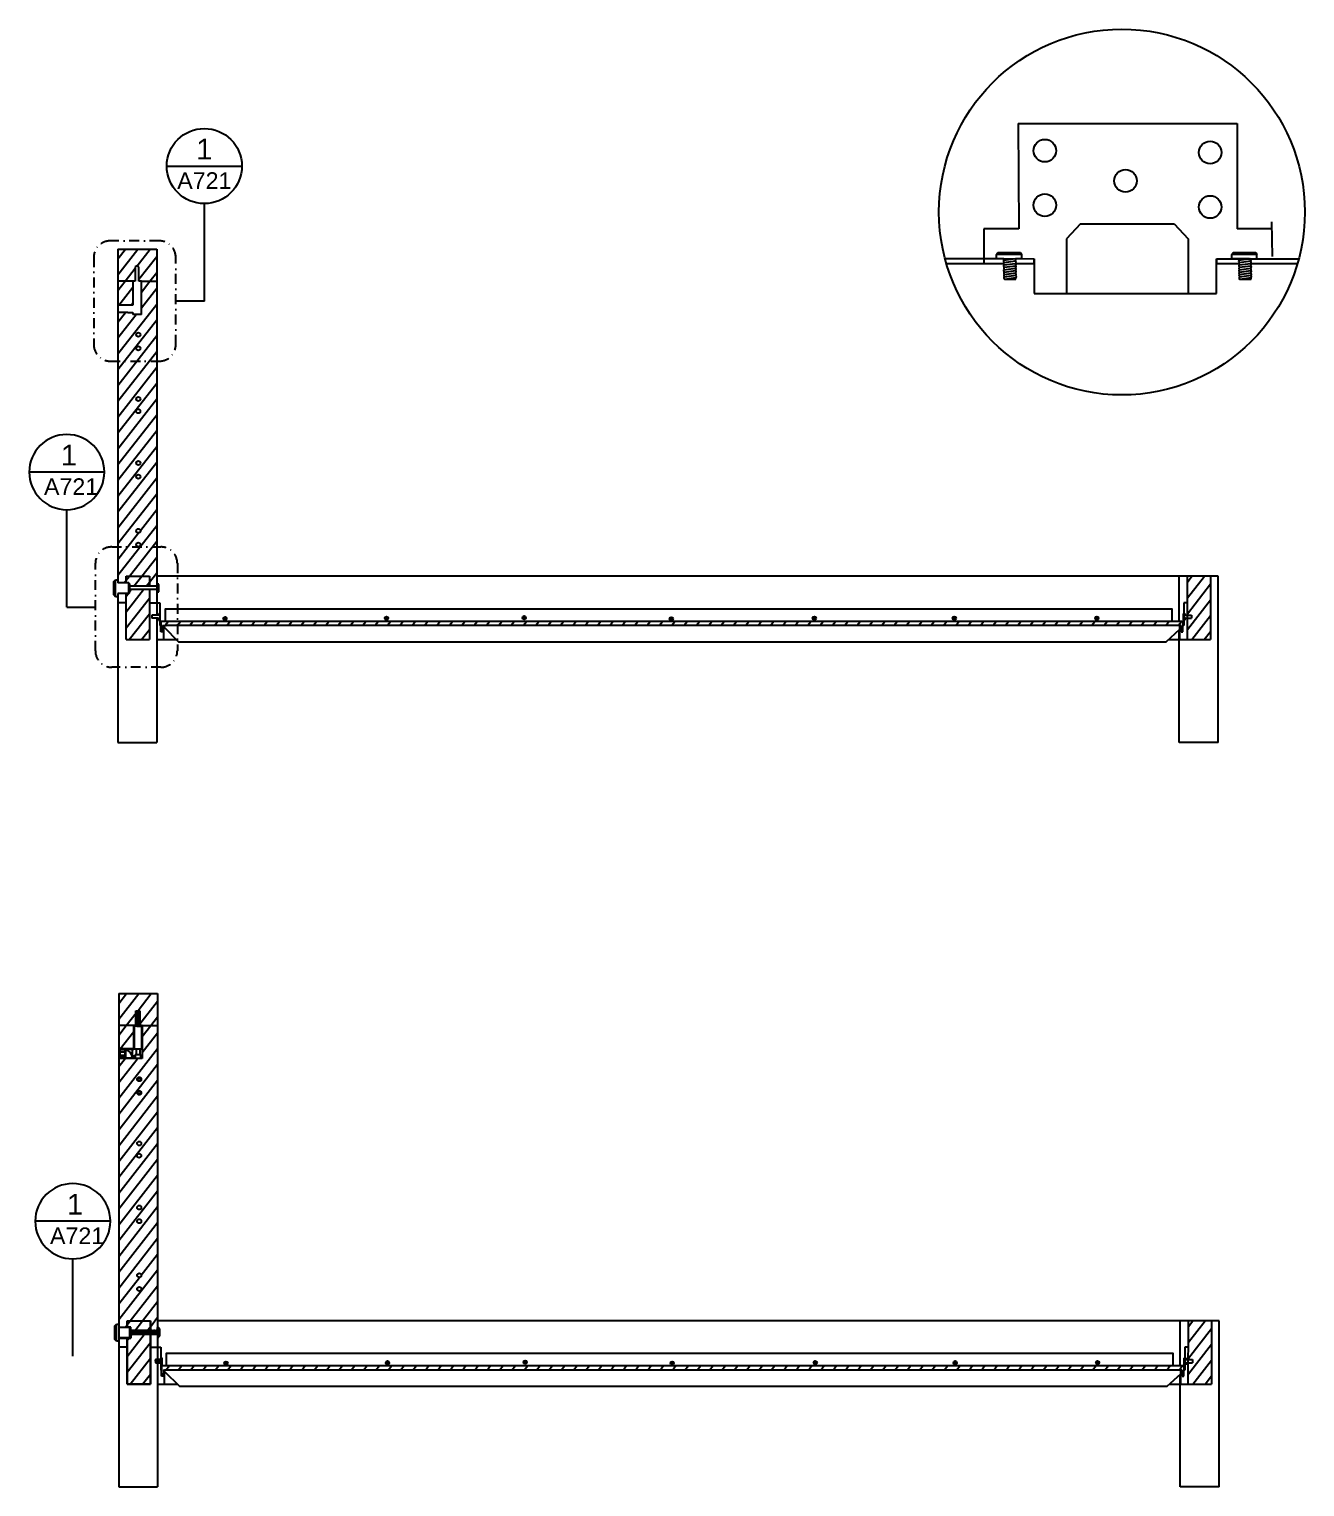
# Model space of a CAD drawing. Header units: millimetres. Extents: x -383 to 2872, y 639 to 2489.
# Drawn here: x 1017.4 to 1263.1, y 949 to 1229.7 of the extents above; entities that cross this region are included whole.
import ezdxf
from ezdxf.enums import TextEntityAlignment as Align

# ---------------------------------------------------------------- set-up
doc = ezdxf.new("R2010")
doc.units = ezdxf.units.MM
doc.linetypes.add('TRATTOPUNTO', pattern=[25.4, 12.7, -6.35, 0, -6.35])
doc.layers.add('A-ANNO-SYMB', color=3, linetype='Continuous', lineweight=18)
for name, color, linetype in [('ARREDI_attrezzature', 175, 'Continuous'), ('Chiodi', 1, 'Continuous'), ('particolari', 6, 'Continuous'), ('SELECTIONS', 6, 'Continuous'), ('struttura', 7, 'Continuous')]:
    doc.layers.add(name, color=color, linetype=linetype)
doc.styles.add('ARIAL', font='Arial.ttf')
doc.styles.get("Standard").update_dxf_attribs({"font": 'Arial.ttf'})
pattern_1 = [(52, (102.2741, 1088.6703), (-1.4775202, 1.1543653), [])]
pattern_2 = [(52, (102.4518, 945.274), (-1.4775202, 1.1543653), [])]

# ---------------------------------------------------------------- blocks, each defined once
blk = doc.blocks.new('DETAGLI')
at = {"layer": 'SELECTIONS', "linetype": 'Continuous'}
blk.add_line((486.66, 356.17), (504.76, 356.17), dxfattribs=at)
blk.add_circle((495.71, 356.17), 9.05, dxfattribs=at)
at = {"layer": 'A-ANNO-SYMB', "linetype": 'Continuous'}
for tag, p in [('TAVOLA', (495.71, 362.76)), ('SEZIONE', (495.71, 354.67))]:
    blk.add_attdef(tag, text='', height=5, dxfattribs=at).set_placement(p, align=Align.TOP_CENTER)

msp = doc.modelspace()

# ---------------------------------------------------------------- hatches: boundary and pattern name
at = {"layer": 'ARREDI_attrezzature'}
h = msp.add_hatch(dxfattribs=at)
h.set_pattern_fill('ANSI31', color=256, scale=15, angle=7)
h.set_pattern_definition(pattern_1)
h.paths.add_polyline_path([(1037.84, 1183.93), (1038.2, 1184.14), (1038.56, 1183.93), (1038.56, 1181.21), (1039.02, 1181.21), (1041.98, 1181.21), (1041.98, 1187.36), (1034.49, 1187.36), (1034.49, 1181.21), (1037.38, 1181.21), (1037.84, 1181.21)])
h = msp.add_hatch(dxfattribs=at)
h.set_pattern_fill('ANSI31', color=256, scale=15, angle=7)
h.set_pattern_definition(pattern_1)
h.paths.add_polyline_path([(1041.98, 1181.21), (1039.02, 1181.21), (1039.02, 1174.75), (1037.38, 1174.75), (1037.38, 1175.15), (1036.39, 1175.15), (1034.49, 1175.15), (1034.49, 1123.07), (1036.11, 1123.07), (1036.11, 1124.36), (1040.57, 1124.36), (1040.57, 1122.45), (1041.98, 1122.45)])
h.paths.add_polyline_path([(1038.83, 1170.88, -1), (1038.03, 1170.88, -1)], flags=16)
h.paths.add_polyline_path([(1038.83, 1168.24, -1), (1038.03, 1168.24, -1)], flags=16)
h.paths.add_polyline_path([(1038.83, 1158.5, -1), (1038.03, 1158.5, -1)], flags=16)
h.paths.add_polyline_path([(1038.82, 1156.14, -1), (1038.02, 1156.14, -1)], flags=16)
h.paths.add_polyline_path([(1038.84, 1146.16, -1), (1038.03, 1146.16, -1)], flags=16)
h.paths.add_polyline_path([(1038.84, 1143.52, -1), (1038.03, 1143.52, -1)], flags=16)
h.paths.add_polyline_path([(1038.83, 1133.09, -1), (1038.03, 1133.09, -1)], flags=16)
h.paths.add_polyline_path([(1038.83, 1130.45, -1), (1038.03, 1130.45, -1)], flags=16)
h = msp.add_hatch(dxfattribs=at)
h.set_pattern_fill('ANSI31', color=256, scale=15, angle=7)
h.set_pattern_definition(pattern_1)
h.paths.add_polyline_path([(1037.38, 1181.21), (1034.49, 1181.21), (1034.49, 1176.57), (1036.39, 1176.57), (1037.38, 1176.57)])
h = msp.add_hatch(dxfattribs=at)
h.set_pattern_fill('ANSI31', color=256, scale=15, angle=7)
h.set_pattern_definition(pattern_1)
h.paths.add_polyline_path([(1040.57, 1124.36), (1036.11, 1124.36), (1036.11, 1123.07), (1036.62, 1123.07), (1036.82, 1122.85), (1036.82, 1122.44), (1040.57, 1122.45)])
h = msp.add_hatch(dxfattribs=at)
h.set_pattern_fill('ANSI31', color=256, scale=15, angle=7)
h.set_pattern_definition(pattern_1)
h.paths.add_polyline_path([(1244.93, 1124.36), (1240.47, 1124.36), (1240.46, 1112.15), (1244.93, 1112.15)])
h = msp.add_hatch(dxfattribs=at)
h.set_pattern_fill('ANSI31', color=256, scale=15, angle=7)
h.set_pattern_definition(pattern_1)
h.paths.add_polyline_path([(1040.57, 1121.78), (1036.82, 1121.77), (1036.82, 1121.25), (1036.62, 1121.06), (1036.11, 1121.06), (1036.1, 1112.15), (1040.57, 1112.15)])
h = msp.add_hatch(dxfattribs=at)
h.set_pattern_fill('ANSI31', color=256, scale=15, angle=7)
h.set_pattern_definition(pattern_1)
h.paths.add_polyline_path([(1239.59, 1115.73), (1042.75, 1115.73), (1042.75, 1114.85), (1042.75, 1113.64), (1043.08, 1113.64), (1043.08, 1114.85), (1043.79, 1114.85), (1239.26, 1114.85), (1239.26, 1113.65), (1239.59, 1113.65), (1239.59, 1114.85)])
h = msp.add_hatch(dxfattribs=at)
h.set_pattern_fill('ANSI31', color=256, scale=15, angle=7)
h.set_pattern_definition(pattern_2)
h.paths.add_polyline_path([(1038.01, 1040.53), (1038.38, 1040.74), (1038.74, 1040.53), (1038.74, 1037.81), (1039.19, 1037.81), (1042.16, 1037.81), (1042.16, 1043.96), (1034.67, 1043.96), (1034.67, 1037.81), (1037.56, 1037.81), (1038.01, 1037.81)])
h = msp.add_hatch(dxfattribs=at)
h.set_pattern_fill('ANSI31', color=256, scale=15, angle=7)
h.set_pattern_definition(pattern_2)
h.paths.add_polyline_path([(1042.16, 1037.81), (1039.19, 1037.81), (1039.19, 1031.36), (1037.56, 1031.36), (1037.56, 1031.53), (1036.57, 1031.53), (1034.68, 1031.53), (1034.67, 979.67), (1036.29, 979.67), (1036.29, 980.96), (1040.75, 980.96), (1040.75, 979.05), (1042.16, 979.05)])
edge = h.paths.add_edge_path(flags=16)
edge.add_arc((1038.61, 1027.48), 0.401, 0, 360)
edge = h.paths.add_edge_path(flags=16)
edge.add_arc((1038.61, 1024.85), 0.401, 0, 360)
edge = h.paths.add_edge_path(flags=16)
edge.add_arc((1038.61, 1015.1), 0.401, 0, 360)
edge = h.paths.add_edge_path(flags=16)
edge.add_arc((1038.59, 1012.74), 0.401, 0, 360)
edge = h.paths.add_edge_path(flags=16)
edge.add_arc((1038.61, 1002.76), 0.401, 0, 360)
edge = h.paths.add_edge_path(flags=16)
edge.add_arc((1038.61, 1000.12), 0.401, 0, 360)
edge = h.paths.add_edge_path(flags=16)
edge.add_arc((1038.61, 989.7), 0.401, 0, 360)
edge = h.paths.add_edge_path(flags=16)
edge.add_arc((1038.61, 987.06), 0.401, 0, 360)
h = msp.add_hatch(dxfattribs=at)
h.set_pattern_fill('ANSI31', color=256, scale=15, angle=7)
h.set_pattern_definition(pattern_2)
h.paths.add_polyline_path([(1037.56, 1037.81), (1034.67, 1037.81), (1034.67, 1033.31), (1036.56, 1033.29), (1037.56, 1033.29)])
h = msp.add_hatch(dxfattribs=at)
h.set_pattern_fill('ANSI31', color=256, scale=15, angle=7)
h.set_pattern_definition(pattern_2)
h.paths.add_polyline_path([(1040.75, 980.96), (1036.29, 980.96), (1036.29, 979.67), (1036.79, 979.67), (1037, 979.46), (1037, 979.04), (1040.75, 979.05)])
h = msp.add_hatch(dxfattribs=at)
h.set_pattern_fill('ANSI31', color=256, scale=15, angle=7)
h.set_pattern_definition(pattern_2)
h.paths.add_polyline_path([(1245.11, 980.96), (1240.65, 980.96), (1240.64, 968.76), (1245.11, 968.76)])
h = msp.add_hatch(dxfattribs=at)
h.set_pattern_fill('ANSI31', color=256, scale=15, angle=7)
h.set_pattern_definition(pattern_2)
h.paths.add_polyline_path([(1040.75, 978.33), (1037, 978.32), (1037, 977.85), (1036.79, 977.66), (1036.29, 977.66), (1036.28, 968.75), (1040.75, 968.75)])
h = msp.add_hatch(dxfattribs=at)
h.set_pattern_fill('ANSI31', color=256, scale=15, angle=7)
h.set_pattern_definition(pattern_2)
h.paths.add_polyline_path([(1239.76, 972.33), (1042.93, 972.33), (1042.93, 971.45), (1042.93, 970.25), (1043.26, 970.25), (1043.26, 971.46), (1043.97, 971.46), (1239.44, 971.46), (1239.44, 970.25), (1239.76, 970.25), (1239.76, 971.46)])

# ---------------------------------------------------------------- linework, layer by layer
for p, q in [((1203.72, 1185.51), (1193.8, 1185.51)), ((1208.57, 1185.54), (1210.95, 1185.51)), ((1210.95, 1185.51), (1210.94, 1184.55)), ((1246.06, 1185.51), (1261.91, 1185.51)), ((1246.06, 1184.56), (1246.06, 1185.51)), ((1205.06, 1184.55), (1194.09, 1184.55)), ((1210.94, 1184.55), (1207.42, 1184.55)), ((1246.06, 1184.56), (1250.35, 1184.56)), ((1252.71, 1184.56), (1261.64, 1184.56)), ((1239.26, 1114.85), (1043.79, 1114.85)), ((1037.96, 1040.49), (1037.96, 1040.67)), ((1037.96, 1040.67), (1038.73, 1040.67)), ((1037.96, 1037.85), (1037.96, 1040.49)), ((1038.73, 1040.67), (1038.73, 1037.85)), ((1037.54, 1037.85), (1037.96, 1037.85)), ((1037.54, 1037.8), (1037.54, 1033.32)), ((1038.73, 1037.85), (1039.18, 1037.85)), ((1039.18, 1037.8), (1039.18, 1031.49)), ((1037.54, 1033.32), (1034.67, 1033.32)), ((1039.18, 1031.49), (1034.67, 1031.49)), ((1034.67, 979.69), (1036.29, 979.69)), ((1034.67, 977.62), (1036.29, 977.62)), ((1037, 979.69), (1036.34, 979.69)), ((1036.34, 977.62), (1037, 977.62)), ((1037, 979.46), (1037, 979.69)), ((1037, 979.07), (1037, 979.46)), ((1040.7, 979.07), (1037, 979.07)), ((1037, 978.35), (1037, 977.62)), ((1037, 978.35), (1040.7, 978.35)), ((1040.75, 979.07), (1042.15, 979.07)), ((1040.75, 978.35), (1042.15, 978.35)), ((1042.15, 979.07), (1042.15, 979.65)), ((1042.15, 979.65), (1042.16, 979.65)), ((1042.15, 978.35), (1042.15, 977.78)), ((1042.15, 977.78), (1042.16, 977.78)), ((1042.75, 973.47), (1041.72, 973.47)), ((1041.72, 973.47), (1041.72, 972.85)), ((1041.72, 972.85), (1042.74, 972.85)), ((1239.44, 971.46), (1043.5, 971.45))]:
    msp.add_line(p, q)
msp.add_circle((1227.85, 1194.5), 35.23)
at = {"layer": 'Chiodi'}
for p, q in [((1207.9, 1211.57), (1250.02, 1211.57)), ((1207.9, 1211.57), (1207.99, 1191.24)), ((1250.02, 1211.57), (1250.02, 1191.24)), ((1207.99, 1191.24), (1201.25, 1191.24)), ((1201.25, 1191.24), (1201.25, 1184.56)), ((1219.89, 1192.2), (1217.2, 1189.37)), ((1219.89, 1192.2), (1237.88, 1192.2)), ((1237.88, 1192.2), (1240.58, 1189.37)), ((1256.75, 1191.24), (1250.02, 1191.24)), ((1256.83, 1185.92), (1256.75, 1192.6)), ((1217.2, 1189.37), (1217.2, 1178.75)), ((1240.58, 1189.37), (1240.58, 1178.75)), ((1203.72, 1186.31), (1203.97, 1186.68)), ((1208.57, 1186.31), (1203.72, 1186.31)), ((1203.72, 1185.51), (1203.72, 1186.31)), ((1205.1, 1185.51), (1203.72, 1185.51)), ((1203.97, 1186.68), (1208.35, 1186.68)), ((1205.1, 1185.24), (1207.33, 1185.54)), ((1205.1, 1185.51), (1207.33, 1185.54)), ((1205.1, 1185.24), (1205.1, 1185.51)), ((1205.13, 1184.78), (1207.36, 1185.08)), ((1205.15, 1184.78), (1207.35, 1185.08)), ((1207.33, 1185.54), (1208.57, 1185.54)), ((1208.35, 1186.68), (1208.57, 1186.31)), ((1208.57, 1185.54), (1208.57, 1186.31)), ((1210.95, 1184.56), (1210.95, 1185.51)), ((1246.06, 1185.51), (1246.06, 1184.56)), ((1246.06, 1185.51), (1256.82, 1185.51)), ((1249.02, 1186.31), (1249.26, 1186.68)), ((1253.86, 1186.31), (1249.02, 1186.31)), ((1249.02, 1185.51), (1249.02, 1186.31)), ((1250.39, 1185.51), (1249.02, 1185.51)), ((1249.26, 1186.68), (1253.64, 1186.68)), ((1250.39, 1185.24), (1252.62, 1185.54)), ((1250.39, 1185.24), (1250.39, 1185.51)), ((1252.39, 1185.51), (1250.39, 1185.51)), ((1250.42, 1184.78), (1252.65, 1185.08)), ((1250.45, 1184.78), (1252.65, 1185.08)), ((1252.39, 1185.51), (1253.86, 1185.51)), ((1253.64, 1186.68), (1253.86, 1186.31)), ((1253.86, 1185.54), (1253.86, 1186.31)), ((1253.86, 1185.51), (1253.86, 1185.54)), ((1038.2, 1184.14), (1037.84, 1183.93)), ((1037.84, 1183.93), (1037.84, 1181.21)), ((1038.56, 1183.93), (1038.2, 1184.14)), ((1038.56, 1181.21), (1038.56, 1183.93)), ((1201.25, 1184.56), (1205.06, 1184.56)), ((1205.13, 1183.4), (1207.36, 1183.71)), ((1205.14, 1184.32), (1207.36, 1184.62)), ((1205.16, 1183.86), (1207.39, 1184.16)), ((1205.16, 1182.94), (1207.39, 1183.25)), ((1205.17, 1182.48), (1207.39, 1182.79)), ((1205.18, 1184.32), (1207.38, 1184.62)), ((1205.18, 1182.95), (1207.38, 1183.25)), ((1205.19, 1183.86), (1207.39, 1184.16)), ((1205.2, 1182.02), (1207.42, 1182.33)), ((1205.21, 1182.49), (1207.41, 1182.79)), ((1205.22, 1182.03), (1207.42, 1182.33)), ((1207.42, 1184.56), (1210.95, 1184.56)), ((1210.95, 1184.56), (1210.95, 1178.78)), ((1246.06, 1178.78), (1246.06, 1184.56)), ((1250.42, 1183.4), (1252.65, 1183.71)), ((1250.43, 1184.32), (1252.66, 1184.62)), ((1250.45, 1182.94), (1252.68, 1183.25)), ((1250.46, 1183.86), (1252.68, 1184.16)), ((1250.46, 1182.48), (1252.69, 1182.79)), ((1250.48, 1184.32), (1252.68, 1184.62)), ((1250.48, 1183.86), (1252.68, 1184.16)), ((1250.48, 1182.95), (1252.68, 1183.25)), ((1250.49, 1182.02), (1252.72, 1182.33)), ((1250.51, 1182.49), (1252.71, 1182.79)), ((1250.51, 1182.03), (1252.71, 1182.33)), ((1037.38, 1181.21), (1037.38, 1176.57)), ((1039.02, 1174.75), (1039.02, 1181.21)), ((1205.25, 1181.57), (1207.45, 1181.87)), ((1205.25, 1181.57), (1207.45, 1181.57)), ((1207.45, 1181.57), (1207.45, 1181.87)), ((1250.54, 1181.57), (1252.74, 1181.87)), ((1250.54, 1181.57), (1252.74, 1181.57)), ((1252.74, 1181.57), (1252.74, 1181.87)), ((1036.39, 1176.57), (1034.49, 1176.57)), ((1037.38, 1176.57), (1036.39, 1176.57)), ((1210.95, 1178.78), (1246.06, 1178.78)), ((1036.39, 1175.15), (1034.49, 1175.15)), ((1036.39, 1175.15), (1037.38, 1175.15)), ((1037.38, 1175.15), (1037.38, 1174.75)), ((1039.02, 1174.75), (1037.38, 1174.75)), ((1033.72, 1123.37), (1034.04, 1123.69)), ((1033.72, 1120.75), (1033.72, 1123.37)), ((1034.04, 1120.41), (1034.04, 1123.69)), ((1034.04, 1123.69), (1034.49, 1123.69)), ((1036.62, 1123.07), (1034.49, 1123.07)), ((1036.62, 1121.06), (1036.62, 1123.07)), ((1036.62, 1123.07), (1036.82, 1122.85)), ((1034.04, 1120.41), (1033.72, 1120.75)), ((1034.49, 1120.41), (1034.04, 1120.41)), ((1036.62, 1121.06), (1034.49, 1121.06)), ((1036.62, 1121.06), (1036.82, 1121.25)), ((1036.82, 1121.25), (1036.82, 1122.85)), ((1041.99, 1122.45), (1036.83, 1122.44)), ((1041.99, 1121.78), (1036.83, 1121.77)), ((1042.14, 1123.04), (1041.99, 1123.04)), ((1042.15, 1121.17), (1041.99, 1121.17)), ((1042.14, 1123.04), (1042.19, 1123.04)), ((1042.15, 1121.17), (1042.2, 1121.17)), ((1042.19, 1123.04), (1042.2, 1121.17)), ((1042.19, 1122.9), (1042.32, 1122.77)), ((1042.32, 1121.38), (1042.2, 1121.29)), ((1042.32, 1122.77), (1042.32, 1121.38)), ((1041.87, 1119.24), (1042.56, 1119.24)), ((1042.56, 1119.24), (1042.56, 1114.85)), ((1240.47, 1119.24), (1239.78, 1119.24)), ((1239.78, 1119.24), (1239.78, 1114.85)), ((1042.36, 1116.85), (1041.06, 1116.85)), ((1041.06, 1116.85), (1041.06, 1116.25)), ((1042.35, 1116.25), (1041.06, 1116.25)), ((1042.27, 1116.25), (1042.35, 1116.25)), ((1042.35, 1116.25), (1042.35, 1115.88)), ((1042.35, 1115.88), (1042.56, 1115.88)), ((1042.36, 1117.19), (1042.56, 1117.19)), ((1042.36, 1117.19), (1042.36, 1116.85)), ((1042.66, 1117.13), (1042.56, 1117.19)), ((1042.56, 1115.88), (1042.66, 1115.94)), ((1042.56, 1114.85), (1042.75, 1114.85)), ((1042.66, 1115.94), (1042.66, 1117.13)), ((1042.75, 1115.73), (1042.75, 1114.85)), ((1042.75, 1113.64), (1042.75, 1114.85)), ((1043.07, 1114.85), (1043.79, 1114.85)), ((1043.08, 1114.85), (1043.08, 1113.64)), ((1043.32, 1112.15), (1043.32, 1114.85)), ((1055.01, 1116.22), (1055.05, 1116.27)), ((1055.1, 1116.15), (1055.01, 1116.22)), ((1055.03, 1116.07), (1055.1, 1116.15)), ((1055.08, 1116.03), (1055.03, 1116.07)), ((1055.05, 1116.27), (1055.14, 1116.19)), ((1055.15, 1116.11), (1055.08, 1116.03)), ((1055.14, 1116.19), (1055.21, 1116.27)), ((1055.21, 1116.05), (1055.15, 1116.11)), ((1055.25, 1116.23), (1055.19, 1116.15)), ((1055.19, 1116.15), (1055.26, 1116.1)), ((1055.21, 1116.27), (1055.25, 1116.23)), ((1055.26, 1116.1), (1055.21, 1116.05)), ((1086.11, 1116.31), (1086.15, 1116.35)), ((1086.2, 1116.23), (1086.11, 1116.31)), ((1086.13, 1116.15), (1086.2, 1116.23)), ((1086.18, 1116.11), (1086.13, 1116.15)), ((1086.15, 1116.35), (1086.24, 1116.28)), ((1086.25, 1116.19), (1086.18, 1116.11)), ((1086.24, 1116.28), (1086.31, 1116.36)), ((1086.32, 1116.13), (1086.25, 1116.19)), ((1086.36, 1116.32), (1086.29, 1116.24)), ((1086.29, 1116.24), (1086.36, 1116.18)), ((1086.31, 1116.36), (1086.36, 1116.32)), ((1086.36, 1116.18), (1086.32, 1116.13)), ((1112.62, 1116.41), (1112.66, 1116.46)), ((1112.71, 1116.34), (1112.62, 1116.41)), ((1112.64, 1116.26), (1112.71, 1116.34)), ((1112.69, 1116.22), (1112.64, 1116.26)), ((1112.66, 1116.46), (1112.75, 1116.39)), ((1112.76, 1116.3), (1112.69, 1116.22)), ((1112.75, 1116.39), (1112.82, 1116.46)), ((1112.83, 1116.24), (1112.76, 1116.3)), ((1112.87, 1116.42), (1112.8, 1116.34)), ((1112.8, 1116.34), (1112.87, 1116.29)), ((1112.82, 1116.46), (1112.87, 1116.42)), ((1112.87, 1116.29), (1112.83, 1116.24)), ((1140.94, 1116.21), (1140.98, 1116.25)), ((1141.03, 1116.13), (1140.94, 1116.21)), ((1140.96, 1116.05), (1141.03, 1116.13)), ((1141.01, 1116.01), (1140.96, 1116.05)), ((1140.98, 1116.25), (1141.07, 1116.18)), ((1141.08, 1116.09), (1141.01, 1116.01)), ((1141.07, 1116.18), (1141.14, 1116.26)), ((1141.15, 1116.03), (1141.08, 1116.09)), ((1141.19, 1116.22), (1141.12, 1116.14)), ((1141.12, 1116.14), (1141.19, 1116.08)), ((1141.14, 1116.26), (1141.19, 1116.22)), ((1141.19, 1116.08), (1141.15, 1116.03)), ((1168.51, 1116.31), (1168.55, 1116.36)), ((1168.6, 1116.24), (1168.51, 1116.31)), ((1168.53, 1116.16), (1168.6, 1116.24)), ((1168.58, 1116.12), (1168.53, 1116.16)), ((1168.55, 1116.36), (1168.64, 1116.29)), ((1168.64, 1116.2), (1168.58, 1116.12)), ((1168.64, 1116.29), (1168.71, 1116.37)), ((1168.71, 1116.14), (1168.64, 1116.2)), ((1168.75, 1116.32), (1168.69, 1116.25)), ((1168.69, 1116.25), (1168.75, 1116.19)), ((1168.71, 1116.37), (1168.75, 1116.32)), ((1168.75, 1116.19), (1168.71, 1116.14)), ((1195.45, 1116.32), (1195.49, 1116.36)), ((1195.54, 1116.24), (1195.45, 1116.32)), ((1195.47, 1116.16), (1195.54, 1116.24)), ((1195.52, 1116.12), (1195.47, 1116.16)), ((1195.49, 1116.36), (1195.58, 1116.29)), ((1195.58, 1116.2), (1195.52, 1116.12)), ((1195.58, 1116.29), (1195.64, 1116.37)), ((1195.65, 1116.14), (1195.58, 1116.2)), ((1195.69, 1116.33), (1195.63, 1116.25)), ((1195.63, 1116.25), (1195.69, 1116.19)), ((1195.64, 1116.37), (1195.69, 1116.33)), ((1195.69, 1116.19), (1195.65, 1116.14)), ((1222.88, 1116.32), (1222.92, 1116.36)), ((1222.97, 1116.24), (1222.88, 1116.32)), ((1222.9, 1116.16), (1222.97, 1116.24)), ((1222.95, 1116.12), (1222.9, 1116.16)), ((1222.92, 1116.36), (1223.01, 1116.29)), ((1223.02, 1116.2), (1222.95, 1116.12)), ((1223.01, 1116.29), (1223.08, 1116.37)), ((1223.09, 1116.14), (1223.02, 1116.2)), ((1223.13, 1116.33), (1223.06, 1116.25)), ((1223.06, 1116.25), (1223.13, 1116.19)), ((1223.08, 1116.37), (1223.13, 1116.33)), ((1223.13, 1116.19), (1223.09, 1116.14)), ((1239.02, 1112.15), (1239.02, 1114.85)), ((1239.78, 1114.85), (1239.59, 1114.85)), ((1239.68, 1117.13), (1239.78, 1117.19)), ((1239.68, 1115.94), (1239.68, 1117.13)), ((1239.78, 1115.88), (1239.68, 1115.94)), ((1239.98, 1117.19), (1239.78, 1117.19)), ((1239.99, 1115.88), (1239.78, 1115.88)), ((1239.98, 1117.19), (1239.98, 1116.85)), ((1239.98, 1116.85), (1241.28, 1116.85)), ((1240.07, 1116.25), (1239.99, 1116.25)), ((1239.99, 1116.25), (1239.99, 1115.88)), ((1239.99, 1116.25), (1241.28, 1116.25)), ((1241.28, 1116.85), (1241.28, 1116.25)), ((1043.08, 1113.64), (1042.75, 1113.64)), ((1038, 1040.46), (1038.35, 1040.66)), ((1038.71, 1040.46), (1038, 1040.46)), ((1038, 1040.1), (1038, 1040.46)), ((1038, 1040.1), (1038.18, 1040.2)), ((1038.71, 1040.1), (1038, 1040.1)), ((1038, 1037.81), (1038, 1040.1)), ((1038.18, 1040.46), (1038.18, 1040.2)), ((1038.18, 1040.2), (1038.53, 1040.2)), ((1038.18, 1040.1), (1038.18, 1040.2)), ((1038.18, 1040.1), (1038.18, 1037.71)), ((1038.71, 1040.46), (1038.35, 1040.66)), ((1038.53, 1040.2), (1038.53, 1040.46)), ((1038.53, 1040.1), (1038.53, 1040.2)), ((1038.71, 1040.1), (1038.53, 1040.2)), ((1038.53, 1037.71), (1038.53, 1040.1)), ((1038.71, 1040.1), (1038.71, 1040.46)), ((1038.71, 1037.81), (1038.71, 1040.1)), ((1037.56, 1037.81), (1037.56, 1033.3)), ((1038.01, 1037.81), (1037.56, 1037.81)), ((1038, 1037.71), (1037.65, 1037.71)), ((1037.65, 1037.71), (1037.65, 1033.3)), ((1038, 1037.81), (1038.18, 1037.71)), ((1038, 1037.81), (1038, 1037.71)), ((1038, 1037.81), (1038.71, 1037.81)), ((1038.18, 1037.71), (1038, 1037.71)), ((1038.18, 1037.71), (1038.53, 1037.71)), ((1038.71, 1037.81), (1038.53, 1037.71)), ((1038.53, 1037.71), (1038.71, 1037.71)), ((1038.71, 1037.71), (1038.71, 1037.81)), ((1039.15, 1037.81), (1038.71, 1037.81)), ((1038.71, 1037.71), (1039.06, 1037.71)), ((1039.06, 1037.71), (1039.06, 1033.3)), ((1039.15, 1037.81), (1039.15, 1033.3)), ((1034.67, 1033.29), (1034.67, 1031.53)), ((1035.82, 1033.29), (1034.67, 1033.29)), ((1034.87, 1033.29), (1034.87, 1031.53)), ((1035.82, 1033.29), (1037.56, 1033.29)), ((1035.85, 1033.29), (1035.85, 1031.53)), ((1035.95, 1033.29), (1035.95, 1031.53)), ((1037.26, 1033.29), (1037.26, 1031.53)), ((1037.65, 1033.3), (1037.56, 1033.3)), ((1037.65, 1033.3), (1039.06, 1033.3)), ((1038, 1033.3), (1038, 1032.24)), ((1038.71, 1033.3), (1038.71, 1032.24)), ((1039.06, 1033.3), (1039.15, 1033.3)), ((1039.15, 1033.3), (1039.15, 1031.92)), ((1037.56, 1031.53), (1034.67, 1031.53)), ((1034.87, 1032.9), (1035.85, 1032.9)), ((1034.87, 1032.73), (1035.85, 1032.73)), ((1034.87, 1032.09), (1035.85, 1032.09)), ((1034.87, 1031.9), (1035.85, 1031.9)), ((1037.83, 1031.92), (1037.26, 1031.92)), ((1037.83, 1031.53), (1037.56, 1031.53)), ((1037.83, 1032.24), (1037.83, 1031.53)), ((1037.83, 1032.24), (1038, 1032.24)), ((1037.83, 1032.24), (1037.83, 1031.92)), ((1037.83, 1031.53), (1038.88, 1031.53)), ((1038, 1032.24), (1038.72, 1032.24)), ((1038.72, 1032.24), (1038.88, 1032.24)), ((1038.88, 1032.24), (1038.88, 1031.53)), ((1038.88, 1032.24), (1038.88, 1031.92)), ((1038.88, 1031.92), (1039.15, 1031.92)), ((1039.15, 1031.53), (1038.88, 1031.53)), ((1039.15, 1031.74), (1039.15, 1031.92)), ((1039.15, 1031.74), (1039.15, 1031.53)), ((1033.9, 979.98), (1034.22, 980.29)), ((1033.9, 977.35), (1033.9, 979.98)), ((1034.22, 977.02), (1034.22, 980.29)), ((1034.22, 980.29), (1034.67, 980.29)), ((1034.22, 977.02), (1033.9, 977.35)), ((1036.79, 979.67), (1034.67, 979.67)), ((1034.67, 979.67), (1034.67, 977.66)), ((1036.79, 977.66), (1034.67, 977.66)), ((1036.79, 977.66), (1036.79, 979.67)), ((1036.79, 979.67), (1037, 979.46)), ((1036.79, 977.66), (1037, 977.85)), ((1037, 977.85), (1037, 979.46)), ((1037.05, 978.39), (1037, 979.04)), ((1037.05, 978.4), (1037, 979.04)), ((1037.19, 978.4), (1037.13, 979.04)), ((1037.32, 978.38), (1037.26, 979.03)), ((1037.45, 978.38), (1037.4, 979.03)), ((1037.45, 978.39), (1037.4, 979.03)), ((1037.59, 978.39), (1037.53, 979.04)), ((1037.59, 978.38), (1037.53, 979.03)), ((1037.72, 978.38), (1037.66, 979.03)), ((1037.72, 978.39), (1037.66, 979.03)), ((1037.85, 978.39), (1037.8, 979.03)), ((1037.99, 978.38), (1037.93, 979.03)), ((1037.99, 978.39), (1037.93, 979.03)), ((1038.12, 978.39), (1038.07, 979.04)), ((1038.27, 978.38), (1038.2, 979.03)), ((1038.4, 978.38), (1038.33, 979.03)), ((1038.4, 978.39), (1038.33, 979.03)), ((1038.54, 978.4), (1038.46, 979.04)), ((1038.54, 978.38), (1038.46, 979.03)), ((1038.67, 978.39), (1038.6, 979.04)), ((1038.67, 978.4), (1038.6, 979.04)), ((1038.8, 978.38), (1038.73, 979.03)), ((1038.94, 978.38), (1038.87, 979.03)), ((1039.08, 978.39), (1039, 979.04)), ((1039.07, 978.39), (1039, 979.04)), ((1039.21, 978.4), (1039.14, 979.04)), ((1039.21, 978.39), (1039.14, 979.03)), ((1039.34, 978.39), (1039.27, 979.04)), ((1039.34, 978.4), (1039.27, 979.04)), ((1039.48, 978.38), (1039.4, 979.03)), ((1039.61, 978.38), (1039.54, 979.03)), ((1039.61, 978.39), (1039.54, 979.03)), ((1039.74, 978.4), (1039.67, 979.04)), ((1039.74, 978.38), (1039.67, 979.03)), ((1039.88, 978.39), (1039.8, 979.04)), ((1039.88, 978.39), (1039.8, 979.04)), ((1040.01, 978.4), (1039.94, 979.04)), ((1040.01, 978.38), (1039.94, 979.03)), ((1040.14, 978.39), (1040.07, 979.04)), ((1040.14, 978.39), (1040.07, 979.04)), ((1040.28, 978.39), (1040.2, 979.04)), ((1040.28, 978.4), (1040.2, 979.04)), ((1040.41, 978.39), (1040.34, 979.04)), ((1040.41, 978.4), (1040.34, 979.04)), ((1040.54, 978.4), (1040.47, 979.05)), ((1040.54, 978.38), (1040.47, 979.03)), ((1040.68, 978.38), (1040.6, 979.03)), ((1040.68, 978.39), (1040.6, 979.03)), ((1040.81, 978.4), (1040.74, 979.04)), ((1040.81, 978.38), (1040.74, 979.03)), ((1040.94, 978.39), (1040.87, 979.04)), ((1040.94, 978.39), (1040.87, 979.04)), ((1041.08, 978.4), (1041.01, 979.04)), ((1041.21, 978.39), (1041.14, 979.04)), ((1041.34, 978.39), (1041.27, 979.04)), ((1041.34, 978.4), (1041.27, 979.04)), ((1041.48, 978.4), (1041.4, 979.05)), ((1041.48, 978.39), (1041.4, 979.04)), ((1041.61, 978.39), (1041.54, 979.04)), ((1041.61, 978.4), (1041.54, 979.04)), ((1041.74, 978.41), (1041.67, 979.05)), ((1041.74, 978.38), (1041.67, 979.03)), ((1041.88, 978.39), (1041.8, 979.04)), ((1041.88, 978.39), (1041.8, 979.04)), ((1042.01, 978.39), (1041.94, 979.04)), ((1042.01, 978.4), (1041.94, 979.04)), ((1042.15, 978.39), (1042.07, 979.04)), ((1042.14, 978.4), (1042.07, 979.04)), ((1042.32, 979.64), (1042.16, 979.64)), ((1042.16, 979.64), (1042.16, 977.78)), ((1042.32, 977.78), (1042.16, 977.78)), ((1042.32, 979.64), (1042.37, 979.64)), ((1042.32, 977.78), (1042.37, 977.78)), ((1042.37, 979.64), (1042.37, 977.78)), ((1042.37, 979.51), (1042.49, 979.37)), ((1042.5, 977.98), (1042.37, 977.89)), ((1042.49, 979.37), (1042.5, 977.98)), ((1034.67, 977.02), (1034.22, 977.02)), ((1042.16, 975.84), (1042.74, 975.84)), ((1042.74, 975.84), (1042.74, 971.45)), ((1240.64, 975.84), (1239.95, 975.84)), ((1239.95, 975.84), (1239.95, 971.45)), ((1041.81, 972.88), (1041.74, 972.88)), ((1041.81, 972.88), (1041.75, 973.44)), ((1041.93, 972.88), (1041.87, 973.44)), ((1041.92, 972.89), (1041.87, 973.44)), ((1042.04, 972.89), (1041.98, 973.45)), ((1042.04, 972.88), (1041.98, 973.44)), ((1042.16, 972.88), (1042.1, 973.45)), ((1042.16, 972.89), (1042.1, 973.45)), ((1042.27, 972.87), (1042.21, 973.43)), ((1042.39, 972.87), (1042.33, 973.44)), ((1042.39, 972.88), (1042.33, 973.44)), ((1042.5, 972.87), (1042.44, 973.44)), ((1042.5, 972.88), (1042.44, 973.44)), ((1042.62, 972.88), (1042.56, 973.44)), ((1042.62, 972.88), (1042.56, 973.44)), ((1042.74, 972.89), (1042.68, 973.44)), ((1042.75, 973.44), (1042.68, 973.44)), ((1042.75, 973.79), (1042.74, 972.85)), ((1042.74, 972.85), (1042.74, 972.48)), ((1042.74, 972.48), (1042.96, 972.48)), ((1042.74, 971.45), (1042.93, 971.45)), ((1042.75, 973.79), (1042.96, 973.79)), ((1043.06, 973.73), (1042.96, 973.79)), ((1042.96, 972.48), (1043.06, 972.55)), ((1043.06, 972.55), (1043.06, 973.73)), ((1043.49, 968.75), (1043.5, 971.45)), ((1055.19, 972.83), (1055.23, 972.87)), ((1055.28, 972.75), (1055.19, 972.83)), ((1055.21, 972.67), (1055.28, 972.75)), ((1055.26, 972.63), (1055.21, 972.67)), ((1055.23, 972.87), (1055.32, 972.8)), ((1055.32, 972.71), (1055.26, 972.63)), ((1055.32, 972.8), (1055.38, 972.88)), ((1055.39, 972.65), (1055.32, 972.71)), ((1055.43, 972.84), (1055.37, 972.76)), ((1055.37, 972.76), (1055.43, 972.7)), ((1055.38, 972.88), (1055.43, 972.84)), ((1055.43, 972.7), (1055.39, 972.65)), ((1086.29, 972.91), (1086.33, 972.96)), ((1086.38, 972.84), (1086.29, 972.91)), ((1086.31, 972.76), (1086.38, 972.84)), ((1086.36, 972.72), (1086.31, 972.76)), ((1086.33, 972.96), (1086.42, 972.88)), ((1086.42, 972.79), (1086.36, 972.72)), ((1086.42, 972.88), (1086.49, 972.96)), ((1086.49, 972.74), (1086.42, 972.79)), ((1086.53, 972.92), (1086.47, 972.84)), ((1086.47, 972.84), (1086.53, 972.78)), ((1086.49, 972.96), (1086.53, 972.92)), ((1086.53, 972.78), (1086.49, 972.74)), ((1112.8, 973.02), (1112.84, 973.06)), ((1112.89, 972.94), (1112.8, 973.02)), ((1112.82, 972.86), (1112.89, 972.94)), ((1112.87, 972.82), (1112.82, 972.86)), ((1112.84, 973.06), (1112.93, 972.99)), ((1112.94, 972.9), (1112.87, 972.82)), ((1112.93, 972.99), (1113, 973.07)), ((1113, 972.84), (1112.94, 972.9)), ((1113.04, 973.03), (1112.98, 972.95)), ((1112.98, 972.95), (1113.05, 972.89)), ((1113, 973.07), (1113.04, 973.03)), ((1113.05, 972.89), (1113, 972.84)), ((1141.12, 972.81), (1141.16, 972.86)), ((1141.21, 972.73), (1141.12, 972.81)), ((1141.14, 972.66), (1141.21, 972.73)), ((1141.19, 972.62), (1141.14, 972.66)), ((1141.16, 972.86), (1141.25, 972.78)), ((1141.26, 972.69), (1141.19, 972.62)), ((1141.25, 972.78), (1141.32, 972.86)), ((1141.32, 972.63), (1141.26, 972.69)), ((1141.36, 972.82), (1141.3, 972.74)), ((1141.3, 972.74), (1141.36, 972.68)), ((1141.32, 972.86), (1141.36, 972.82)), ((1141.36, 972.68), (1141.32, 972.63)), ((1168.69, 972.92), (1168.73, 972.97)), ((1168.77, 972.84), (1168.69, 972.92)), ((1168.71, 972.77), (1168.77, 972.84)), ((1168.76, 972.73), (1168.71, 972.77)), ((1168.73, 972.97), (1168.82, 972.89)), ((1168.82, 972.8), (1168.76, 972.73)), ((1168.82, 972.89), (1168.88, 972.97)), ((1168.89, 972.74), (1168.82, 972.8)), ((1168.93, 972.93), (1168.86, 972.85)), ((1168.86, 972.85), (1168.93, 972.79)), ((1168.88, 972.97), (1168.93, 972.93)), ((1168.93, 972.79), (1168.89, 972.74)), ((1195.63, 972.92), (1195.67, 972.97)), ((1195.71, 972.85), (1195.63, 972.92)), ((1195.65, 972.77), (1195.71, 972.85)), ((1195.7, 972.73), (1195.65, 972.77)), ((1195.67, 972.97), (1195.76, 972.89)), ((1195.76, 972.8), (1195.7, 972.73)), ((1195.76, 972.89), (1195.82, 972.97)), ((1195.83, 972.75), (1195.76, 972.8)), ((1195.87, 972.93), (1195.8, 972.85)), ((1195.8, 972.85), (1195.87, 972.79)), ((1195.82, 972.97), (1195.87, 972.93)), ((1195.87, 972.79), (1195.83, 972.75)), ((1223.06, 972.92), (1223.1, 972.97)), ((1223.15, 972.85), (1223.06, 972.92)), ((1223.08, 972.77), (1223.15, 972.85)), ((1223.13, 972.73), (1223.08, 972.77)), ((1223.1, 972.97), (1223.19, 972.89)), ((1223.2, 972.8), (1223.13, 972.73)), ((1223.19, 972.89), (1223.26, 972.97)), ((1223.26, 972.75), (1223.2, 972.8)), ((1223.3, 972.93), (1223.24, 972.85)), ((1223.24, 972.85), (1223.3, 972.79)), ((1223.26, 972.97), (1223.3, 972.93)), ((1223.3, 972.79), (1223.26, 972.75)), ((1239.2, 968.75), (1239.19, 971.45)), ((1239.95, 971.45), (1239.76, 971.45)), ((1239.85, 973.73), (1239.95, 973.79)), ((1239.85, 972.55), (1239.85, 973.73)), ((1239.95, 972.48), (1239.85, 972.55)), ((1240.16, 973.79), (1239.95, 973.79)), ((1240.17, 972.48), (1239.95, 972.48)), ((1240.16, 973.79), (1240.16, 973.46)), ((1240.16, 973.46), (1241.46, 973.46)), ((1240.24, 972.85), (1240.17, 972.85)), ((1240.17, 972.85), (1240.17, 972.48)), ((1240.17, 972.85), (1241.46, 972.85)), ((1241.46, 973.46), (1241.46, 972.85))]:
    msp.add_line(p, q, dxfattribs=at)
for centre, radius in [((1212.99, 1206.32), 2.17), ((1244.83, 1205.96), 2.17), ((1228.54, 1200.53), 2.17), ((1212.99, 1195.83), 2.17), ((1244.83, 1195.47), 2.17), ((1038.43, 1170.88), 0.401), ((1038.43, 1168.24), 0.401), ((1038.43, 1158.5), 0.401), ((1038.42, 1156.14), 0.401), ((1038.43, 1146.16), 0.401), ((1038.43, 1143.52), 0.401), ((1038.43, 1133.09), 0.401), ((1038.43, 1130.45), 0.401), ((1055.14, 1116.18), 0.341), ((1086.24, 1116.26), 0.341), ((1112.75, 1116.37), 0.341), ((1141.07, 1116.16), 0.341), ((1168.63, 1116.27), 0.341), ((1195.57, 1116.27), 0.341), ((1223.01, 1116.27), 0.341), ((1038.61, 1027.48), 0.401), ((1038.61, 1027.48), 0.272), ((1038.61, 1024.85), 0.401), ((1038.61, 1024.85), 0.28), ((1038.61, 1015.1), 0.401), ((1038.59, 1012.74), 0.401), ((1038.61, 1002.76), 0.401), ((1038.61, 1000.12), 0.401), ((1038.61, 989.7), 0.401), ((1038.61, 987.06), 0.401), ((1055.31, 972.78), 0.341), ((1086.41, 972.87), 0.341), ((1112.93, 972.97), 0.341), ((1141.24, 972.77), 0.341), ((1168.81, 972.88), 0.341), ((1195.75, 972.88), 0.341), ((1223.18, 972.88), 0.341)]:
    msp.add_circle(centre, radius, dxfattribs=at)
for centre, radius, start, end in [((1205.35, 1185.04), 0.324, 141.5831, 231.9581), ((1207.09, 1185.3), 0.342, 320.9942, 45.7306), ((1207.12, 1184.84), 0.342, 320.9942, 45.7306), ((1250.65, 1185.04), 0.324, 141.5831, 231.9581), ((1252.38, 1185.3), 0.342, 320.9942, 45.7306), ((1252.41, 1184.84), 0.342, 320.9942, 45.7306), ((1205.38, 1184.58), 0.324, 141.5831, 231.9581), ((1205.38, 1183.2), 0.324, 141.5831, 231.9581), ((1205.39, 1184.12), 0.324, 141.5831, 231.9581), ((1205.4, 1183.66), 0.305, 140.0829, 233.8973), ((1205.41, 1182.74), 0.324, 141.5831, 231.9581), ((1205.42, 1182.28), 0.324, 141.5831, 231.9581), ((1205.45, 1181.82), 0.324, 141.5831, 231.9581), ((1207.12, 1184.38), 0.342, 320.9942, 45.7306), ((1207.21, 1183.95), 0.279, 300.9257, 50.8227), ((1207.12, 1183.46), 0.342, 320.9942, 45.7306), ((1207.15, 1183), 0.342, 320.9942, 45.7306), ((1207.15, 1182.54), 0.342, 320.9942, 45.7306), ((1207.18, 1182.08), 0.342, 320.9942, 45.7306), ((1250.68, 1184.58), 0.324, 141.5831, 231.9581), ((1250.68, 1183.2), 0.324, 141.5831, 231.9581), ((1250.68, 1184.12), 0.324, 141.5831, 231.9581), ((1250.71, 1182.74), 0.324, 141.5831, 231.9581), ((1250.69, 1183.66), 0.305, 140.0829, 233.8973), ((1250.71, 1182.28), 0.324, 141.5831, 231.9581), ((1250.74, 1181.82), 0.324, 141.5831, 231.9581), ((1252.51, 1183.95), 0.279, 300.9257, 50.8227), ((1252.41, 1183.46), 0.342, 320.9942, 45.7306), ((1252.42, 1184.38), 0.342, 320.9942, 45.7306), ((1252.44, 1183), 0.342, 320.9942, 45.7306), ((1252.45, 1182.54), 0.342, 320.9942, 45.7306), ((1252.48, 1182.08), 0.342, 320.9942, 45.7306), ((1035.8, 1031.65), 1.47, 2.8418, 84.1838), ((1037.07, 978.97), 0.0996, 48.0698, 132.8062), ((1036.98, 978.46), 0.0943, 279.0524, 319.0337), ((1037.12, 978.46), 0.0943, 228.6588, 319.0337), ((1037.19, 978.98), 0.0871, 36.7715, 134.4973), ((1037.25, 978.45), 0.0811, 216.3996, 322.7393), ((1037.33, 978.96), 0.0996, 48.0698, 132.8062), ((1037.38, 978.45), 0.0943, 228.6588, 319.0337), ((1037.46, 978.96), 0.0996, 48.0698, 132.8062), ((1037.51, 978.45), 0.0943, 228.6588, 319.0337), ((1037.6, 978.96), 0.0996, 48.0698, 132.8062), ((1037.65, 978.45), 0.0943, 228.6588, 319.0337), ((1037.73, 978.96), 0.0996, 48.0698, 132.8062), ((1037.78, 978.45), 0.0943, 228.6588, 319.0337), ((1037.87, 978.96), 0.0996, 48.0698, 132.8062), ((1037.92, 978.45), 0.0943, 228.6588, 319.0337), ((1038, 978.96), 0.0996, 48.0698, 132.8062), ((1038.05, 978.45), 0.0943, 228.6588, 319.0337), ((1038.13, 978.97), 0.0871, 38.3353, 136.0612), ((1038.2, 978.44), 0.0811, 217.9634, 324.3031), ((1038.27, 978.96), 0.0996, 49.6336, 134.3701), ((1038.33, 978.45), 0.0943, 230.2226, 320.5975), ((1038.4, 978.96), 0.0996, 49.6336, 134.3701), ((1038.46, 978.46), 0.0943, 230.2226, 320.5975), ((1038.53, 978.96), 0.0996, 49.6336, 134.3701), ((1038.6, 978.46), 0.0943, 230.2226, 320.5975), ((1038.67, 978.97), 0.0996, 49.6336, 134.3701), ((1038.73, 978.46), 0.0943, 230.2226, 317.5094), ((1038.8, 978.95), 0.0996, 49.6336, 134.3701), ((1038.87, 978.51), 0.147, 244.5142, 300.2198), ((1038.94, 978.96), 0.0996, 49.6336, 134.3701), ((1039, 978.45), 0.0943, 230.2226, 320.5975), ((1039.07, 978.96), 0.0996, 49.6336, 134.3701), ((1039.14, 978.46), 0.0943, 230.2226, 320.5975), ((1039.21, 978.96), 0.0996, 49.6336, 134.3701), ((1039.27, 978.46), 0.0943, 230.2226, 320.5975), ((1039.33, 978.99), 0.0813, 29.5652, 139.4622), ((1039.4, 978.46), 0.0943, 230.2226, 317.5094), ((1039.47, 978.96), 0.0996, 49.6336, 134.3701), ((1039.54, 978.45), 0.0943, 230.2226, 320.5975), ((1039.61, 978.96), 0.0996, 49.6336, 134.3701), ((1039.67, 978.45), 0.0943, 230.2226, 320.5975), ((1039.74, 978.96), 0.0996, 49.6336, 134.3701), ((1039.8, 978.45), 0.0943, 230.2226, 320.5975), ((1039.87, 978.97), 0.0996, 49.6336, 134.3701), ((1039.94, 978.46), 0.0943, 230.2226, 320.5975), ((1040.01, 978.96), 0.0996, 49.6336, 134.3701), ((1040.07, 978.45), 0.0943, 230.2226, 320.5975), ((1040.14, 978.97), 0.0996, 49.6336, 134.3701), ((1040.2, 978.46), 0.0943, 230.2226, 320.5975), ((1040.27, 978.96), 0.0996, 49.6336, 134.3701), ((1040.34, 978.46), 0.0943, 230.2226, 320.5975), ((1040.41, 978.97), 0.0996, 49.6336, 134.3701), ((1040.47, 978.46), 0.0943, 230.2226, 320.5975), ((1040.54, 978.96), 0.0996, 49.6336, 134.3701), ((1040.6, 978.45), 0.0943, 230.2226, 320.5975), ((1040.67, 978.96), 0.0996, 49.6336, 134.3701), ((1040.74, 978.46), 0.0943, 230.2226, 320.5975), ((1040.81, 978.96), 0.0996, 49.6336, 134.3701), ((1040.87, 978.45), 0.0943, 230.2226, 320.5975), ((1040.94, 978.97), 0.0996, 49.6336, 134.3701), ((1041.01, 978.46), 0.0943, 230.2226, 320.5975), ((1041.07, 978.98), 0.0871, 38.3353, 136.0612), ((1041.14, 978.45), 0.0811, 217.9634, 324.3031), ((1041.21, 978.96), 0.0996, 49.6336, 134.3701), ((1041.27, 978.46), 0.0943, 230.2226, 320.5975), ((1041.34, 978.97), 0.0996, 49.6336, 134.3701), ((1041.4, 978.46), 0.0943, 230.2226, 320.5975), ((1041.47, 978.97), 0.0996, 49.6336, 134.3701), ((1041.54, 978.46), 0.0943, 230.2226, 320.5975), ((1041.61, 978.97), 0.0996, 49.6336, 134.3701), ((1041.67, 978.47), 0.0943, 230.2226, 320.5975), ((1041.74, 978.96), 0.0996, 49.6336, 134.3701), ((1041.8, 978.45), 0.0943, 230.2226, 320.5975), ((1041.87, 978.97), 0.0996, 49.6336, 134.3701), ((1041.94, 978.46), 0.0943, 230.2226, 320.5975), ((1042.01, 978.96), 0.0996, 49.6336, 134.3701), ((1042.07, 978.46), 0.0943, 230.2226, 320.5975), ((1042.14, 978.97), 0.0996, 80.816, 134.3701), ((1041.81, 973.38), 0.0864, 49.2976, 134.034), ((1041.86, 972.94), 0.0818, 229.8866, 320.2615), ((1041.92, 973.38), 0.0864, 49.2976, 134.034), ((1041.98, 972.94), 0.0818, 229.8866, 320.2615), ((1042.04, 973.38), 0.0864, 49.2976, 134.034), ((1042.09, 972.94), 0.0818, 229.8866, 320.2615), ((1042.15, 973.4), 0.0705, 29.2292, 139.1261), ((1042.21, 972.94), 0.077, 228.3863, 322.2007), ((1042.27, 973.37), 0.0864, 49.2976, 134.034), ((1042.33, 972.93), 0.0818, 229.8866, 320.2615), ((1042.39, 973.38), 0.0864, 49.2976, 134.034), ((1042.44, 972.94), 0.0818, 229.8866, 320.2615), ((1042.5, 973.37), 0.0864, 49.2976, 134.034), ((1042.56, 972.93), 0.0818, 229.8866, 320.2615), ((1042.62, 973.38), 0.0864, 49.2976, 134.034), ((1042.67, 972.94), 0.0818, 229.8866, 320.2615)]:
    msp.add_arc(centre, radius, start, end, dxfattribs=at)
at = {"layer": 'particolari'}
for p, q in [((1037.84, 1181.21), (1037.38, 1181.21)), ((1039.02, 1181.21), (1038.56, 1181.21))]:
    msp.add_line(p, q, dxfattribs=at)
at = {"layer": 'SELECTIONS'}
for p, q in [((1051.15, 1177.36), (1051.15, 1196.12)), ((1051.15, 1177.36), (1045.65, 1177.36)), ((1024.66, 1118.41), (1024.66, 1137.17)), ((1024.66, 1118.41), (1030.16, 1118.41)), ((1025.82, 974.13), (1025.82, 992.88))]:
    msp.add_line(p, q, dxfattribs=at)
at = {"layer": 'SELECTIONS', "linetype": 'TRATTOPUNTO', "ltscale": 0.15}
for points in [[(1033.01, 1165.78), (1042.49, 1165.78, 0.414214), (1045.65, 1168.94), (1045.65, 1185.78, 0.414214), (1042.49, 1188.94), (1033.01, 1188.94, 0.414214), (1029.86, 1185.78), (1029.86, 1168.94, 0.414214)], [(1042.79, 1106.83), (1033.31, 1106.83, -0.414214), (1030.16, 1109.99), (1030.16, 1126.84, -0.414214), (1033.31, 1130), (1042.79, 1130, -0.414214), (1045.95, 1126.84), (1045.95, 1109.99, -0.414214)]]:
    msp.add_lwpolyline(points, format="xyb", close=True, dxfattribs=at)
at = {"layer": 'struttura'}
for p, q in [((1034.49, 1187.36), (1034.49, 1123.07)), ((1034.49, 1187.36), (1041.98, 1187.36)), ((1041.98, 1187.36), (1041.98, 1116.85)), ((1037.38, 1181.21), (1034.49, 1181.21)), ((1039.02, 1181.21), (1041.98, 1181.21)), ((1036.11, 1123.07), (1036.11, 1124.36)), ((1036.11, 1124.36), (1040.57, 1124.36)), ((1040.57, 1124.36), (1040.57, 1122.45)), ((1246.38, 1124.36), (1041.98, 1124.36)), ((1238.89, 1115.73), (1238.89, 1124.36)), ((1240.46, 1112.15), (1240.47, 1124.36)), ((1244.93, 1124.36), (1244.93, 1112.15)), ((1246.38, 1092.36), (1246.38, 1124.36)), ((1034.48, 1121.06), (1034.49, 1092.36)), ((1036.1, 1112.15), (1036.11, 1121.06)), ((1040.57, 1121.78), (1040.57, 1112.15)), ((1036.11, 1119.24), (1034.49, 1119.24)), ((1040.57, 1119.24), (1041.98, 1119.24)), ((1041.98, 1116.25), (1041.98, 1116.06)), ((1041.98, 1116.06), (1041.98, 1112.15)), ((1042.75, 1115.73), (1239.59, 1115.73)), ((1239.26, 1114.85), (1239.26, 1113.65)), ((1239.59, 1115.73), (1239.59, 1114.85)), ((1239.59, 1113.65), (1239.59, 1114.85)), ((1240.47, 1115.44), (1240.47, 1116.25)), ((1036.1, 1112.15), (1040.57, 1112.15)), ((1041.98, 1112.15), (1041.98, 1092.36)), ((1041.98, 1112.15), (1045.75, 1112.15)), ((1043.32, 1114.59), (1046.17, 1111.72)), ((1236.39, 1111.72), (1239.02, 1114.14)), ((1236.87, 1112.15), (1240.47, 1112.15)), ((1238.89, 1092.36), (1238.89, 1114.03)), ((1239.26, 1113.65), (1239.59, 1113.65)), ((1240.46, 1112.15), (1244.93, 1112.15)), ((1046.17, 1111.72), (1236.39, 1111.72)), ((1034.49, 1092.36), (1041.98, 1092.36)), ((1246.38, 1092.36), (1238.89, 1092.36)), ((1034.67, 1043.96), (1034.67, 1037.81)), ((1034.67, 1043.96), (1042.16, 1043.96)), ((1042.16, 1043.96), (1042.16, 1037.85)), ((1037.56, 1037.85), (1034.67, 1037.85)), ((1037.54, 1037.8), (1034.67, 1037.8)), ((1034.67, 1037.76), (1034.67, 1033.32)), ((1039.18, 1037.85), (1042.16, 1037.85)), ((1039.18, 1037.8), (1042.16, 1037.8)), ((1042.16, 1037.8), (1042.16, 979.64)), ((1034.67, 1031.49), (1034.67, 979.67)), ((1036.29, 979.69), (1036.29, 980.96)), ((1036.29, 980.96), (1040.75, 980.96)), ((1036.34, 979.69), (1036.34, 980.91)), ((1036.34, 980.91), (1040.7, 980.91)), ((1040.7, 980.91), (1040.7, 979.07)), ((1040.75, 980.96), (1040.75, 979.07)), ((1246.56, 980.96), (1042.16, 980.96)), ((1239.07, 972.33), (1239.07, 980.96)), ((1240.64, 968.76), (1240.65, 980.96)), ((1245.11, 980.96), (1245.11, 968.76)), ((1246.56, 948.96), (1246.56, 980.96)), ((1034.67, 977.66), (1034.68, 948.96)), ((1036.28, 968.76), (1036.29, 977.62)), ((1036.33, 968.76), (1036.34, 977.66)), ((1040.7, 978.35), (1040.7, 968.8)), ((1040.75, 978.35), (1040.75, 968.75)), ((1042.16, 977.78), (1042.16, 975.89)), ((1036.29, 975.89), (1034.67, 975.89)), ((1036.29, 975.84), (1034.67, 975.84)), ((1040.75, 975.89), (1042.16, 975.89)), ((1040.75, 975.84), (1042.16, 975.84)), ((1042.16, 975.84), (1042.16, 973.47)), ((1042.16, 972.85), (1042.16, 972.67)), ((1042.16, 972.67), (1042.16, 968.76)), ((1042.93, 972.33), (1239.76, 972.33)), ((1042.93, 972.33), (1042.93, 971.45)), ((1042.93, 970.25), (1042.93, 971.45)), ((1043.24, 971.46), (1043.5, 971.45)), ((1043.26, 971.45), (1043.26, 970.25)), ((1239.44, 971.45), (1239.44, 970.25)), ((1239.76, 972.33), (1239.76, 971.45)), ((1239.76, 970.25), (1239.76, 971.45)), ((1240.64, 972.05), (1240.64, 972.85)), ((1036.28, 968.8), (1040.7, 968.8)), ((1036.28, 968.75), (1040.75, 968.75)), ((1042.16, 968.76), (1042.16, 948.96)), ((1042.16, 968.76), (1045.93, 968.76)), ((1043.26, 970.25), (1042.93, 970.25)), ((1043.5, 971.2), (1046.35, 968.33)), ((1236.57, 968.33), (1239.19, 970.74)), ((1237.05, 968.76), (1240.64, 968.76)), ((1239.07, 948.96), (1239.07, 970.63)), ((1239.44, 970.25), (1239.76, 970.25)), ((1240.64, 968.76), (1245.11, 968.76)), ((1046.35, 968.33), (1236.57, 968.33)), ((1034.67, 948.96), (1042.16, 948.96)), ((1246.56, 948.96), (1239.07, 948.96))]:
    msp.add_line(p, q, dxfattribs=at)
for points in [[(1043.69, 1115.75), (1043.69, 1115.75), (1043.69, 1118.1), (1237.46, 1118.1), (1237.46, 1115.75)], [(1043.87, 972.35), (1043.87, 972.35), (1043.87, 974.7), (1237.64, 974.7), (1237.64, 972.35)]]:
    msp.add_lwpolyline(points, dxfattribs=at)

# ---------------------------------------------------------------- block references
at = {"layer": 'A-ANNO-SYMB'}
ref = msp.add_blockref('DETAGLI', (654.58, 918.42), dxfattribs=dict(at, xscale=0.8, yscale=0.8, zscale=0.8))
ref.add_attrib('SEZIONE', 'A721', dxfattribs={"color": 6, "linetype": 'Continuous', "height": 3.2, "style": 'ARIAL'}).set_placement((1051.15, 1202.16), align=Align.TOP_CENTER)
ref.add_attrib('TAVOLA', '1', dxfattribs={"color": 6, "linetype": 'Continuous', "height": 4, "style": 'ARIAL'}).set_placement((1051.15, 1208.63), align=Align.TOP_CENTER)
ref = msp.add_blockref('DETAGLI', (1421.23, 859.48), dxfattribs=dict(at, xscale=-0.8, yscale=0.8, zscale=0.8))
ref.add_attrib('SEZIONE', 'A721', dxfattribs={"color": 6, "linetype": 'Continuous', "height": 3.2, "style": 'ARIAL'}).set_placement((1025.49, 1143.21), align=Align.TOP_CENTER)
ref.add_attrib('TAVOLA', '1', dxfattribs={"color": 6, "linetype": 'Continuous', "height": 4, "style": 'ARIAL'}).set_placement((1025.09, 1149.69), align=Align.TOP_CENTER)
ref = msp.add_blockref('DETAGLI', (1422.39, 715.19), dxfattribs=dict(at, xscale=-0.8, yscale=0.8, zscale=0.8))
ref.add_attrib('SEZIONE', 'A721', dxfattribs={"color": 6, "linetype": 'Continuous', "height": 3.2, "style": 'ARIAL'}).set_placement((1026.65, 998.92), align=Align.TOP_CENTER)
ref.add_attrib('TAVOLA', '1', dxfattribs={"color": 6, "linetype": 'Continuous', "height": 4, "style": 'ARIAL'}).set_placement((1026.25, 1005.4), align=Align.TOP_CENTER)

doc.saveas('drawing.dxf')
